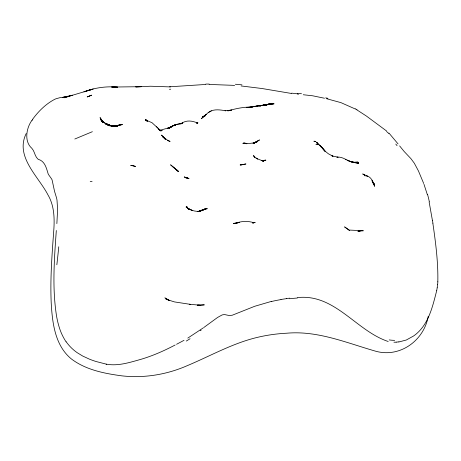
<?xml version="1.0" encoding="UTF-8"?>
<svg xmlns="http://www.w3.org/2000/svg" width="461" height="461" viewBox="0 0 461 461"><rect width="100%" height="100%" fill="white"/><g stroke="black" fill="none" stroke-linecap="round" stroke-linejoin="round"><path stroke-width="0.69" d="M437.817 281.838C438.255 262.171 435.645 242.561 432.844 223.136M56.864 223.62L57.613 209.634L57.014 200.241A17.034 7.935 88.8 0 0 56.536 197.884L54.548 191.361L52.093 179.94A2.409 0.559 62.1 0 0 51.494 178.776L48.538 174.61A2.657 0.547 59.4 0 1 48.18 173.912C46.382 168.109 44.953 161.091 38.205 159.327C34.673 156.579 34.857 151.45 31.855 148.315C23.984 141.539 26.306 128.141 31.797 120.523M56.317 230.512C54.294 258.748 52.116 287.359 56.455 315.491A105.765 101.685 20.9 0 0 57.959 322.769L58.962 326.4A57.371 55.187 20.3 0 0 66.09 341.866M437.604 284.472L437.195 287.802M436.746 290.47C432.746 306 428.897 323.605 415.88 334.26A21.494 8.137 -28.6 0 1 413.529 336.017L406.297 340.022L398.88 341.958M428.24 316.263C423.89 341.105 398.984 358.675 374.269 350.798C345.658 342.494 317.162 330.456 286.667 333.217A158.751 152.677 20.5 0 0 256.022 337.706C231.745 343.71 209.876 356.209 186.959 365.792C166.582 374.666 144.028 378.337 121.917 375.859C104.365 373.502 85.965 369.929 71.507 359.05C54.968 345.664 52.352 322.902 51.217 303.056C50.14 279.412 51.92 255.786 53.643 232.223C54.652 219.592 54.617 206.125 47.956 194.876C38.246 176.114 14.838 156.636 26.179 133.575M32.622 119.284C38.459 111.262 45.795 104.002 54.64 99.351A6.402 1.7 -26.3 0 1 56.254 98.683L59.982 97.674L65.347 97M227.849 110.865L231.589 110.064L224.98 110.726L225.775 110.784C219.667 109.77 212.677 108.537 207.617 113.135L201.29 118.713L206.344 114.368L202.321 117.284L205.064 115.602L202.748 116.8L205.18 115.959M169.331 127.991C173.031 124.994 177.79 123.94 182.412 123.364L179.704 123.836L182.775 123.052L180.862 123.842C186.353 119.589 192.364 120.834 197.625 123.024L196.778 123.116L197.953 122.81L196.57 123.254M203.912 327.437L217.58 317.456L222.162 314.921L224.426 314.529L229.336 315.56L232.292 315.209L254.731 306.277L271.235 301.442M170.904 127.103L169.273 128.066L173.532 125.513L177.162 124.309L173.065 125.674L173.532 125.513L169.25 127.835M203.341 327.834L187.8 338.097M169.21 128.049L170.345 127.271M169.723 127.755L171.388 126.654M169.25 128.037L172.564 125.934L176.742 124.349L172.028 126.268M253.907 143.215L257.768 141.066L253.855 143.256M254.04 143.198L256.443 141.781L254.345 143.008M208.188 112.686L211.397 110.853M255.083 142.668L259.503 139.931L255.406 142.38L253.003 143.221M184.014 340.327L176.546 344.292M263.3 161.01L264.412 160.405L263.156 161.068M181.161 123.675L182.17 123.162L181.064 123.721M117.215 125.951L120.154 124.458L116.881 126.124L120.822 124.297M175.151 345.007C164.093 350.804 152.631 355.898 140.628 359.413C129.622 362.473 118.177 366.253 106.652 364.207M263.542 160.901L265.092 160.226L262.603 161.212L265.202 160.198L263.358 160.883M169.314 127.847L172.281 126.441L167.314 128.383L169.469 127.634L159.858 130.33M199.527 211.317L205.485 208.966L202.661 209.767L201.958 210.014L207.312 208.672L204.857 209.029L199.578 211.265L197.838 211.449M117.382 125.87L120.932 124.28M263.254 161.027L264.868 160.284L263.594 160.849M199.469 211.294L205.692 208.966M180.81 123.871L182.706 123.047L180.286 123.761M117.624 125.755L118.448 125.455L115.509 126.222L118.886 125.369L115.855 126.112M92.39 131.685L74.809 139.015M199.48 211.322L203.779 209.501L199.273 211.299L203.007 210.228L197.781 211.449L199.596 211.276L205.278 208.983L202.892 209.692L203.347 209.571M263.381 160.877L265.311 160.174L262.874 161.022L265.916 160.198L261.727 160.601L264.02 160.676M199.325 211.299L200.662 210.838L199.273 211.299M135.747 86.91L141.394 86.68L111.568 87.06L117.653 87.135C106.191 86.092 94.684 87.757 83.937 91.831L92.286 89.342L64.033 97.767L72.406 95.214L62.54 97.415L69.121 96.355M93.237 88.967L88.604 90.356M118.448 125.455L115.394 126.268L118.339 125.484M179.992 123.842L182.078 123.306M227.936 110.83L229.313 110.484M253.498 143.1L254.76 142.824L247.845 143.602L242.855 143.429L246.975 143.751L243.673 142.57M180.574 123.686L182.026 123.358M229.849 110.381C237.144 108.243 244.676 106.889 252.294 107.05L246.232 107.58L255.146 106.416L250.951 107.188M250.836 107.119L258.045 105.661L266.758 105.045L256.207 106.232L274.076 103.806L259.203 105.851M253.008 222.87L254.391 222.554L252.68 222.882M115.97 126.084L116.506 126.009L113.475 126.205L110.79 125.755L106.093 124.142L113.371 126.216L110.79 125.755L106.03 124.044L110.692 125.744L105.967 123.94L110.594 125.738L105.903 123.848L110.496 125.738L105.834 123.755L110.392 125.738L105.765 123.663L110.288 125.744L105.696 123.583L110.185 125.749L105.621 123.502L110.075 125.767L105.552 123.427L109.972 125.784L105.477 123.352L109.862 125.801L105.396 123.289L109.124 125.467M242.982 164.583L240.118 164.94L245.944 163.96L240.688 165.044M260.442 105.776L272.716 103.362L260.125 105.817M257.33 106.364L255.93 106.635L257.359 106.37M176.275 124.505L180.142 123.755M358.157 231.226L359.298 231.007M260.188 105.828L272.912 103.385L260.35 105.771M358.26 231.22L359.511 230.984L358.381 231.174M257.342 106.261L255.941 106.514L257.284 106.272M260.142 105.742L273.194 103.443L260.223 105.828M260.01 105.776L265.202 104.86L259.105 105.874M257.814 106.088L256.42 106.324L257.751 106.099M252.778 222.882L255.198 222.565L253.031 222.692L253.838 222.715C247.62 220.704 241.051 221.147 234.977 223.441L239.605 222.409L233.352 223.441L237.092 223.153M280.985 299.477L286.437 298.647M358.485 231.157L362.617 230.517L358.197 230.996L363.337 230.771L349.254 230.062L344.58 226.881L349.536 230.633M264.349 104.97L273.736 103.633M358.047 231.192L359.724 230.955M358.099 231.186L359.943 230.921M68.672 96.614L69.525 96.51M90.212 181.646L92.091 181.45M352.181 162.422L357.915 162.082M315.889 144.668L318.084 144.466L317.012 144.356M352.296 162.393L358.059 162.249L352.515 162.353M353.599 162.289L352.4 162.387L358.191 162.428L352.613 162.353M169.613 86.795L205.744 84.455M159.955 130.336L162.22 130.44L160.163 130.267M135.926 86.916L150.54 86.23L170.426 86.91M199.048 211.322C194.381 211.605 189.627 209.957 186.054 206.954L188.687 208.839L192.479 210.47L191.378 210.147M197.677 305.43L204.315 304.854L197.268 305.176L199.988 305.084M297.391 297.61C334.801 293.375 356.14 330.929 388.214 341.492M396.178 342.195L393.942 342.212M352.244 162.335L358.318 162.629L352.59 162.284M209.104 84.438L234.643 85.383M352.463 162.289L358.445 162.842L352.112 162.226M352.682 162.249L358.675 163.315L352.331 162.174L354.78 162.393L350.792 161.713L347.121 160.186L351.19 161.73L355.126 162.549C348.441 162.589 343.71 156.227 336.922 157.184L338.126 157.218L331.949 155.876L333.026 156.256L328.468 153.847L325.195 151.26L322.147 147.797L325.028 151.162L319.934 145.463M198.916 305.113L189.621 304.26L190.168 304.318L174.523 301.926L167.821 299.829L166.018 298.976L169.239 300.376L164.854 297.748L166.542 299.558M303.263 94.741L312.621 95.784L324.509 98.239M241.115 85.953L261.929 88.506L291.663 93.502M297.714 94.211L298.469 94.286M106.18 364.121L96.13 361.533A92.747 89.198 20.5 0 1 89.549 359.205L82.715 356.048L77.252 352.728A43.541 41.876 20.5 0 1 67.145 343.082L66.223 341.785M326.486 98.683L340.927 102.63L355.212 108.957M367.797 176.24L366.581 175.895C371.508 176.805 373.168 182.222 374.666 186.307L371.975 180.654L374.609 184.959L373.174 183.403M261.929 160.607L256.034 158.267L257.67 159.022L254.017 156.481L254.743 157.368L253.585 155.461L254.472 157.345M367.319 176.102L362.709 173.947L364.611 175.082M167.493 140.467L170.086 141.377L168.219 140.697L162.912 136.796L165.804 139.308L162.33 136.179L165.084 139.078L161.529 135.067L163.609 137.597M159.42 129.962L160.509 130.423L158.74 129.483L161.079 131.08L151.992 122.684L146.229 120.235L147.387 120.915M187.408 207.917L190.768 209.824M356.854 109.862L366.38 116.028L386.589 131.005M146.396 120.333L147.439 120.949M147.019 120.817L145.901 120.021L147.491 120.978M108.64 125.179L101.772 121.162L104.814 122.943L101.651 120.938L104.641 122.874L101.529 120.724L104.457 122.81L101.028 119.889L103.731 122.586L100.907 119.676L103.552 122.522L100.786 119.457L103.379 122.447L100.665 119.226L102.359 121.318M373.22 183.23L374.401 183.997L373.266 183.253M345.566 159.333L345.986 159.627M364.444 174.978L363.885 174.46L365.147 176.05M321.426 147.134L316.488 142.357L318.223 144.201M146.062 120.137L147.071 120.857L145.745 119.895L147.209 121.105L145.451 119.589L146.886 120.886L146.615 120.517M317.652 143.717L319.364 144.944M173.088 167.032L178.263 171.302L170.582 164.808L174.402 168.104M187.713 208.193L189.148 209.455M320.228 145.895L321.87 147.445M389.026 133.137L398.062 143.93M156.412 126.55L159.748 130.048M187.984 208.481L186.901 207.104L187.927 208.608M316.413 142.276L317.911 143.941M316.344 142.195L317.767 143.786L317.254 142.991L318.032 144.639M319.865 145.382L321.386 147.117M321.945 147.526L324.849 151.099M102.319 121.237L100.55 118.99L102.624 121.716M188.543 209.288L187.01 207.346L187.858 208.487M399.612 145.889L404.176 151.519L410.884 158.601L414.312 163.206L418.461 170.985L423.717 183.536M102.296 121.255L100.44 118.742L102.884 122.136L100.06 117.595L102.227 121.226M188.174 208.798L186.699 206.557L187.846 208.556M102.377 121.456L100.239 118.2L101.921 120.794M317.37 143.215L317.888 144.328M423.999 184.325L427.353 194.663M254.282 156.769L254.535 157.506M429.128 201.947L432.453 220.617M31.976 120.644A22.428 9.669 -57.4 0 1 32.783 119.434M58.76 246.768A85.008 5.399 -86 0 1 56.841 264.758M106.658 364.248A22.641 9.283 14.5 0 1 106.186 364.161M201.105 330.209A92.217 1.199 -27.7 0 1 200.276 330.641M190.053 338.731A112.375 50.41 -6.4 0 1 186.29 341.054M271.264 301.546A158.866 152.787 20.5 0 1 281.008 299.581M286.425 298.561A147.987 145.417 -56.3 0 1 289.71 298.169M289.767 298.734A151.836 149.571 -62.3 0 1 297.414 298.031M394.651 340.345A31.388 20.572 -20.1 0 1 389.217 339.913M398.88 341.855A34.396 29.844 -49.4 0 1 396.183 342.102M437.172 287.825A9.024 1.129 -80.4 0 1 436.728 290.442M437.852 281.757A19.616 3.596 -79.4 0 1 437.645 284.402M432.527 220.646A122.315 24.295 79.7 0 1 432.925 223.17M427.508 194.288A28.916 7.03 79.5 0 1 429.347 201.814M395.769 144.062A47.495 8.586 49.6 0 1 397.065 145.676M386.612 131.569A12.631 4.224 46.1 0 1 388.83 133.529M355.345 108.842A28.876 13.167 22.5 0 1 356.998 109.758M325.697 97.841A79.309 5.273 12.4 0 1 327.95 98.354M301.488 93.716A51.021 5.232 6.7 0 1 297.368 93.312M297.42 93.808A38.275 5.734 7.3 0 1 291.732 93.145M235.352 84.242A113.585 46.377 -1.9 0 1 241.973 84.853M205.796 84.081A94.857 33.849 -1.9 0 1 209.19 84.069M170.726 89.186A136.825 18.647 -3.9 0 1 169.435 89.284M69.092 96.291A41.248 2.443 -9.7 0 1 67.473 96.487M89.509 96.015L87.198 96.954L91.63 95.162L89.509 96.015M257.278 141.711L255.112 142.495L257.278 141.711M122.384 124.458L116.403 126.014L111.164 125.847L113.982 126.222L111.343 125.916L113.884 126.205L111.251 125.882L113.786 126.199L106.214 124.361L111.072 125.818L116.299 126.026L113.475 126.205L110.888 125.772L106.157 124.251C111.332 126.758 117.111 126.556 122.384 124.458M253.976 222.582L252.847 222.888L253.976 222.582M133.241 165.81L130.717 165.326L135.557 166.421L133.241 165.81M315.065 141.418L313.889 141.187L315.86 141.585L315.065 141.418M188.941 178.459L185.253 177.635L188.941 178.459M188.186 178.303L184.279 176.984L188.186 178.303M176.961 170.19L175.047 168.553L178.551 171.613L176.655 169.919L176.961 170.19M321.64 147.249L320.072 145.641L321.599 147.226M321.559 147.203L320.038 145.595L321.559 147.203"/></g></svg>
